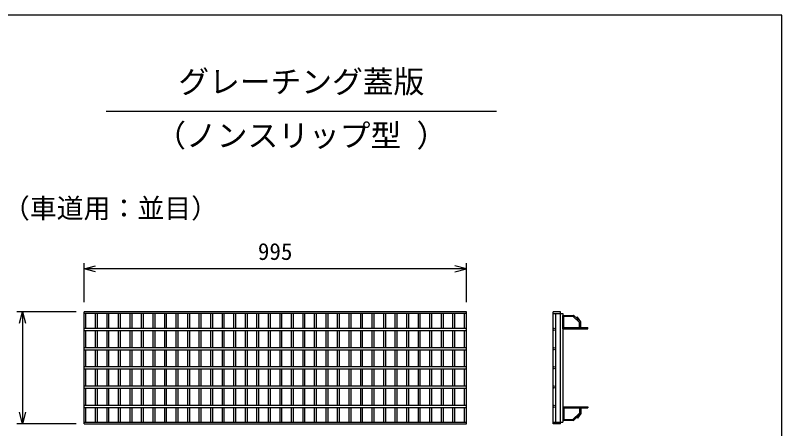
# Model space of a CAD drawing. Units: millimetres, scale not verified. Extents: x -16800 to 16800, y -5940 to 5940.
# Drawn here: x -3448 to -1454, y 2631 to 3708 of the extents above; entities that cross this region are included whole.
import ezdxf
from ezdxf.enums import TextEntityAlignment as Align

# ---------------------------------------------------------------- set-up
doc = ezdxf.new("R2010")
doc.units = ezdxf.units.MM
doc.header["$LTSCALE"] = 20
doc.linetypes.add('DOTTED', pattern=[1.75, 0.25, -1.5])
for name, color, linetype, lineweight in [('0-0_DIM', 7, 'Continuous', 25), ('0-2_HATCH', 6, 'Continuous', 25), ('0-6_TXT', 7, 'Continuous', 25)]:
    doc.layers.add(name, color=color, linetype=linetype, lineweight=lineweight)
doc.styles.add('ＭＳ ゴシック', font='')
doc.styles.get('ＭＳ ゴシック').set_extended_font_data('MS Gothic')

msp = doc.modelspace()

# ---------------------------------------------------------------- linework, layer by layer
at = {"layer": '0-0_DIM'}
for p, q in [((-3269.54, 2961.14), (-3269.54, 3062.73)), ((-2274.54, 2961.14), (-2274.54, 3062.73)), ((-2274.54, 3047.73), (-3269.54, 3047.73)), ((-3289.54, 2935.92), (-3444.54, 2935.92)), ((-3429.54, 2935.92), (-3429.54, 2643.92)), ((-3289.54, 2643.92), (-3444.54, 2643.92))]:
    msp.add_line(p, q, dxfattribs=at)
for points in [[(-3239.54, 3039.69), (-3269.54, 3047.73), (-3239.54, 3055.77)], [(-2304.54, 3039.69), (-2274.54, 3047.73), (-2304.54, 3055.77)], [(-3437.58, 2905.92), (-3429.54, 2935.92), (-3421.5, 2905.92)], [(-3421.5, 2673.92), (-3429.54, 2643.92), (-3437.58, 2673.92)]]:
    msp.add_lwpolyline(points, dxfattribs=at)
at = {"layer": '0-2_HATCH'}
for p, q in [((-2274.54, 2935.92), (-3269.54, 2935.92)), ((-3269.54, 2643.92), (-3269.54, 2935.92)), ((-2274.54, 2931.42), (-3269.54, 2931.42)), ((-3264.54, 2892.92), (-3264.54, 2931.42)), ((-3239.54, 2892.92), (-3239.54, 2931.42)), ((-3234.54, 2892.92), (-3234.54, 2931.42)), ((-3209.54, 2892.92), (-3209.54, 2931.42)), ((-3204.54, 2892.92), (-3204.54, 2931.42)), ((-3179.54, 2892.92), (-3179.54, 2931.42)), ((-3174.54, 2892.92), (-3174.54, 2931.42)), ((-3149.54, 2892.92), (-3149.54, 2931.42)), ((-3144.54, 2892.92), (-3144.54, 2931.42)), ((-3119.54, 2892.92), (-3119.54, 2931.42)), ((-3114.54, 2892.92), (-3114.54, 2931.42)), ((-3089.54, 2892.92), (-3089.54, 2931.42)), ((-3084.54, 2892.92), (-3084.54, 2931.42)), ((-3059.54, 2892.92), (-3059.54, 2931.42)), ((-3054.54, 2892.92), (-3054.54, 2931.42)), ((-3029.54, 2892.92), (-3029.54, 2931.42)), ((-3024.54, 2892.92), (-3024.54, 2931.42)), ((-2999.54, 2892.92), (-2999.54, 2931.42)), ((-2994.54, 2892.92), (-2994.54, 2931.42)), ((-2969.54, 2892.92), (-2969.54, 2931.42)), ((-2964.54, 2892.92), (-2964.54, 2931.42)), ((-2939.54, 2892.92), (-2939.54, 2931.42)), ((-2934.54, 2892.92), (-2934.54, 2931.42)), ((-2909.54, 2892.92), (-2909.54, 2931.42)), ((-2904.54, 2892.92), (-2904.54, 2931.42)), ((-2879.54, 2892.92), (-2879.54, 2931.42)), ((-2874.54, 2892.92), (-2874.54, 2931.42)), ((-2849.54, 2892.92), (-2849.54, 2931.42)), ((-2844.54, 2892.92), (-2844.54, 2931.42)), ((-2819.54, 2892.92), (-2819.54, 2931.42)), ((-2814.54, 2892.92), (-2814.54, 2931.42)), ((-2789.54, 2892.92), (-2789.54, 2931.42)), ((-2784.54, 2892.92), (-2784.54, 2931.42)), ((-2759.54, 2892.92), (-2759.54, 2931.42)), ((-2754.54, 2892.92), (-2754.54, 2931.42)), ((-2729.54, 2892.92), (-2729.54, 2931.42)), ((-2724.54, 2892.92), (-2724.54, 2931.42)), ((-2699.54, 2892.92), (-2699.54, 2931.42)), ((-2694.54, 2892.92), (-2694.54, 2931.42)), ((-2669.54, 2892.92), (-2669.54, 2931.42)), ((-2664.54, 2892.92), (-2664.54, 2931.42)), ((-2639.54, 2892.92), (-2639.54, 2931.42)), ((-2634.54, 2892.92), (-2634.54, 2931.42)), ((-2609.54, 2892.92), (-2609.54, 2931.42)), ((-2604.54, 2892.92), (-2604.54, 2931.42)), ((-2579.54, 2892.92), (-2579.54, 2931.42)), ((-2574.54, 2892.92), (-2574.54, 2931.42)), ((-2549.54, 2892.92), (-2549.54, 2931.42)), ((-2544.54, 2892.92), (-2544.54, 2931.42)), ((-2519.54, 2892.92), (-2519.54, 2931.42)), ((-2514.54, 2892.92), (-2514.54, 2931.42)), ((-2489.54, 2892.92), (-2489.54, 2931.42)), ((-2484.54, 2892.92), (-2484.54, 2931.42)), ((-2459.54, 2892.92), (-2459.54, 2931.42)), ((-2454.54, 2892.92), (-2454.54, 2931.42)), ((-2429.54, 2892.92), (-2429.54, 2931.42)), ((-2424.54, 2892.92), (-2424.54, 2931.42)), ((-2399.54, 2892.92), (-2399.54, 2931.42)), ((-2394.54, 2892.92), (-2394.54, 2931.42)), ((-2369.54, 2892.92), (-2369.54, 2931.42)), ((-2364.54, 2892.92), (-2364.54, 2931.42)), ((-2339.54, 2892.92), (-2339.54, 2931.42)), ((-2334.54, 2892.92), (-2334.54, 2931.42)), ((-2309.54, 2892.92), (-2309.54, 2931.42)), ((-2304.54, 2892.92), (-2304.54, 2931.42)), ((-2279.54, 2892.92), (-2279.54, 2931.42)), ((-2274.54, 2643.92), (-2274.54, 2935.92)), ((-2048.88, 2643.92), (-2048.88, 2935.92)), ((-2029.88, 2935.92), (-2048.88, 2935.92)), ((-2048.88, 2931.42), (-2023.88, 2931.42)), ((-2042.88, 2931.42), (-2042.88, 2648.42)), ((-2029.88, 2643.92), (-2029.88, 2935.92)), ((-2023.88, 2931.42), (-2023.88, 2648.42)), ((-2023.88, 2926.46), (-1996.12, 2927.42)), ((-2023.88, 2891.42), (-2023.88, 2926.46)), ((-2020.68, 2923.37), (-1997.38, 2924.22)), ((-2020.68, 2894.62), (-2020.68, 2923.37)), ((-1997.38, 2924.22), (-1979.9, 2907.85)), ((-1996.12, 2927.42), (-1976.7, 2909.24)), ((-1976.7, 2909.24), (-1985.27, 2921.55)), ((-3269.54, 2892.92), (-2274.54, 2892.92)), ((-2020.68, 2894.62), (-1958.88, 2894.62)), ((-1979.9, 2894.62), (-1979.9, 2907.85)), ((-1976.7, 2894.62), (-1976.7, 2909.24)), ((-1958.88, 2891.42), (-1958.88, 2894.62)), ((-3269.54, 2886.92), (-2274.54, 2886.92)), ((-3264.54, 2842.92), (-3264.54, 2886.92)), ((-3239.54, 2842.92), (-3239.54, 2886.92)), ((-3234.54, 2842.92), (-3234.54, 2886.92)), ((-3209.54, 2842.92), (-3209.54, 2886.92)), ((-3204.54, 2842.92), (-3204.54, 2886.92)), ((-3179.54, 2842.92), (-3179.54, 2886.92)), ((-3174.54, 2842.92), (-3174.54, 2886.92)), ((-3149.54, 2842.92), (-3149.54, 2886.92)), ((-3144.54, 2842.92), (-3144.54, 2886.92)), ((-3119.54, 2842.92), (-3119.54, 2886.92)), ((-3114.54, 2842.92), (-3114.54, 2886.92)), ((-3089.54, 2842.92), (-3089.54, 2886.92)), ((-3084.54, 2842.92), (-3084.54, 2886.92)), ((-3059.54, 2842.92), (-3059.54, 2886.92)), ((-3054.54, 2842.92), (-3054.54, 2886.92)), ((-3029.54, 2842.92), (-3029.54, 2886.92)), ((-3024.54, 2842.92), (-3024.54, 2886.92)), ((-2999.54, 2842.92), (-2999.54, 2886.92)), ((-2994.54, 2842.92), (-2994.54, 2886.92)), ((-2969.54, 2842.92), (-2969.54, 2886.92)), ((-2964.54, 2842.92), (-2964.54, 2886.92)), ((-2939.54, 2842.92), (-2939.54, 2886.92)), ((-2934.54, 2842.92), (-2934.54, 2886.92)), ((-2909.54, 2842.92), (-2909.54, 2886.92)), ((-2904.54, 2842.92), (-2904.54, 2886.92)), ((-2879.54, 2842.92), (-2879.54, 2886.92)), ((-2874.54, 2842.92), (-2874.54, 2886.92)), ((-2849.54, 2842.92), (-2849.54, 2886.92)), ((-2844.54, 2842.92), (-2844.54, 2886.92)), ((-2819.54, 2842.92), (-2819.54, 2886.92)), ((-2814.54, 2842.92), (-2814.54, 2886.92)), ((-2789.54, 2842.92), (-2789.54, 2886.92)), ((-2784.54, 2842.92), (-2784.54, 2886.92)), ((-2759.54, 2842.92), (-2759.54, 2886.92)), ((-2754.54, 2842.92), (-2754.54, 2886.92)), ((-2729.54, 2842.92), (-2729.54, 2886.92)), ((-2724.54, 2842.92), (-2724.54, 2886.92)), ((-2699.54, 2842.92), (-2699.54, 2886.92)), ((-2694.54, 2842.92), (-2694.54, 2886.92)), ((-2669.54, 2842.92), (-2669.54, 2886.92)), ((-2664.54, 2842.92), (-2664.54, 2886.92)), ((-2639.54, 2842.92), (-2639.54, 2886.92)), ((-2634.54, 2842.92), (-2634.54, 2886.92)), ((-2609.54, 2842.92), (-2609.54, 2886.92)), ((-2604.54, 2842.92), (-2604.54, 2886.92)), ((-2579.54, 2842.92), (-2579.54, 2886.92)), ((-2574.54, 2842.92), (-2574.54, 2886.92)), ((-2549.54, 2842.92), (-2549.54, 2886.92)), ((-2544.54, 2842.92), (-2544.54, 2886.92)), ((-2519.54, 2842.92), (-2519.54, 2886.92)), ((-2514.54, 2842.92), (-2514.54, 2886.92)), ((-2489.54, 2842.92), (-2489.54, 2886.92)), ((-2484.54, 2842.92), (-2484.54, 2886.92)), ((-2459.54, 2842.92), (-2459.54, 2886.92)), ((-2454.54, 2842.92), (-2454.54, 2886.92)), ((-2429.54, 2842.92), (-2429.54, 2886.92)), ((-2424.54, 2842.92), (-2424.54, 2886.92)), ((-2399.54, 2842.92), (-2399.54, 2886.92)), ((-2394.54, 2842.92), (-2394.54, 2886.92)), ((-2369.54, 2842.92), (-2369.54, 2886.92)), ((-2364.54, 2842.92), (-2364.54, 2886.92)), ((-2339.54, 2842.92), (-2339.54, 2886.92)), ((-2334.54, 2842.92), (-2334.54, 2886.92)), ((-2309.54, 2842.92), (-2309.54, 2886.92)), ((-2304.54, 2842.92), (-2304.54, 2886.92)), ((-2279.54, 2842.92), (-2279.54, 2886.92)), ((-2023.88, 2891.42), (-1958.88, 2891.42)), ((-3269.54, 2842.92), (-2274.54, 2842.92)), ((-3269.54, 2836.92), (-2274.54, 2836.92)), ((-3264.54, 2792.92), (-3264.54, 2836.92)), ((-3239.54, 2792.92), (-3239.54, 2836.92)), ((-3234.54, 2792.92), (-3234.54, 2836.92)), ((-3209.54, 2792.92), (-3209.54, 2836.92)), ((-3204.54, 2792.92), (-3204.54, 2836.92)), ((-3179.54, 2792.92), (-3179.54, 2836.92)), ((-3174.54, 2792.92), (-3174.54, 2836.92)), ((-3149.54, 2792.92), (-3149.54, 2836.92)), ((-3144.54, 2792.92), (-3144.54, 2836.92)), ((-3119.54, 2792.92), (-3119.54, 2836.92)), ((-3114.54, 2792.92), (-3114.54, 2836.92)), ((-3089.54, 2792.92), (-3089.54, 2836.92)), ((-3084.54, 2792.92), (-3084.54, 2836.92)), ((-3059.54, 2792.92), (-3059.54, 2836.92)), ((-3054.54, 2792.92), (-3054.54, 2836.92)), ((-3029.54, 2792.92), (-3029.54, 2836.92)), ((-3024.54, 2792.92), (-3024.54, 2836.92)), ((-2999.54, 2792.92), (-2999.54, 2836.92)), ((-2994.54, 2792.92), (-2994.54, 2836.92)), ((-2969.54, 2792.92), (-2969.54, 2836.92)), ((-2964.54, 2792.92), (-2964.54, 2836.92)), ((-2939.54, 2792.92), (-2939.54, 2836.92)), ((-2934.54, 2792.92), (-2934.54, 2836.92)), ((-2909.54, 2792.92), (-2909.54, 2836.92)), ((-2904.54, 2792.92), (-2904.54, 2836.92)), ((-2879.54, 2792.92), (-2879.54, 2836.92)), ((-2874.54, 2792.92), (-2874.54, 2836.92)), ((-2849.54, 2792.92), (-2849.54, 2836.92)), ((-2844.54, 2792.92), (-2844.54, 2836.92)), ((-2819.54, 2792.92), (-2819.54, 2836.92)), ((-2814.54, 2792.92), (-2814.54, 2836.92)), ((-2789.54, 2792.92), (-2789.54, 2836.92)), ((-2784.54, 2792.92), (-2784.54, 2836.92)), ((-2759.54, 2792.92), (-2759.54, 2836.92)), ((-2754.54, 2792.92), (-2754.54, 2836.92)), ((-2729.54, 2792.92), (-2729.54, 2836.92)), ((-2724.54, 2792.92), (-2724.54, 2836.92)), ((-2699.54, 2792.92), (-2699.54, 2836.92)), ((-2694.54, 2792.92), (-2694.54, 2836.92)), ((-2669.54, 2792.92), (-2669.54, 2836.92)), ((-2664.54, 2792.92), (-2664.54, 2836.92)), ((-2639.54, 2792.92), (-2639.54, 2836.92)), ((-2634.54, 2792.92), (-2634.54, 2836.92)), ((-2609.54, 2792.92), (-2609.54, 2836.92)), ((-2604.54, 2792.92), (-2604.54, 2836.92)), ((-2579.54, 2792.92), (-2579.54, 2836.92)), ((-2574.54, 2792.92), (-2574.54, 2836.92)), ((-2549.54, 2792.92), (-2549.54, 2836.92)), ((-2544.54, 2792.92), (-2544.54, 2836.92)), ((-2519.54, 2792.92), (-2519.54, 2836.92)), ((-2514.54, 2792.92), (-2514.54, 2836.92)), ((-2489.54, 2792.92), (-2489.54, 2836.92)), ((-2484.54, 2792.92), (-2484.54, 2836.92)), ((-2459.54, 2792.92), (-2459.54, 2836.92)), ((-2454.54, 2792.92), (-2454.54, 2836.92)), ((-2429.54, 2792.92), (-2429.54, 2836.92)), ((-2424.54, 2792.92), (-2424.54, 2836.92)), ((-2399.54, 2792.92), (-2399.54, 2836.92)), ((-2394.54, 2792.92), (-2394.54, 2836.92)), ((-2369.54, 2792.92), (-2369.54, 2836.92)), ((-2364.54, 2792.92), (-2364.54, 2836.92)), ((-2339.54, 2792.92), (-2339.54, 2836.92)), ((-2334.54, 2792.92), (-2334.54, 2836.92)), ((-2309.54, 2792.92), (-2309.54, 2836.92)), ((-2304.54, 2792.92), (-2304.54, 2836.92)), ((-2279.54, 2792.92), (-2279.54, 2836.92)), ((-3269.54, 2792.92), (-2274.54, 2792.92)), ((-3269.54, 2786.92), (-2274.54, 2786.92)), ((-3264.54, 2742.92), (-3264.54, 2786.92)), ((-3239.54, 2742.92), (-3239.54, 2786.92)), ((-3234.54, 2742.92), (-3234.54, 2786.92)), ((-3209.54, 2742.92), (-3209.54, 2786.92)), ((-3204.54, 2742.92), (-3204.54, 2786.92)), ((-3179.54, 2742.92), (-3179.54, 2786.92)), ((-3174.54, 2742.92), (-3174.54, 2786.92)), ((-3149.54, 2742.92), (-3149.54, 2786.92)), ((-3144.54, 2742.92), (-3144.54, 2786.92)), ((-3119.54, 2742.92), (-3119.54, 2786.92)), ((-3114.54, 2742.92), (-3114.54, 2786.92)), ((-3089.54, 2742.92), (-3089.54, 2786.92)), ((-3084.54, 2742.92), (-3084.54, 2786.92)), ((-3059.54, 2742.92), (-3059.54, 2786.92)), ((-3054.54, 2742.92), (-3054.54, 2786.92)), ((-3029.54, 2742.92), (-3029.54, 2786.92)), ((-3024.54, 2742.92), (-3024.54, 2786.92)), ((-2999.54, 2742.92), (-2999.54, 2786.92)), ((-2994.54, 2742.92), (-2994.54, 2786.92)), ((-2969.54, 2742.92), (-2969.54, 2786.92)), ((-2964.54, 2742.92), (-2964.54, 2786.92)), ((-2939.54, 2742.92), (-2939.54, 2786.92)), ((-2934.54, 2742.92), (-2934.54, 2786.92)), ((-2909.54, 2742.92), (-2909.54, 2786.92)), ((-2904.54, 2742.92), (-2904.54, 2786.92)), ((-2879.54, 2742.92), (-2879.54, 2786.92)), ((-2874.54, 2742.92), (-2874.54, 2786.92)), ((-2849.54, 2742.92), (-2849.54, 2786.92)), ((-2844.54, 2742.92), (-2844.54, 2786.92)), ((-2819.54, 2742.92), (-2819.54, 2786.92)), ((-2814.54, 2742.92), (-2814.54, 2786.92)), ((-2789.54, 2742.92), (-2789.54, 2786.92)), ((-2784.54, 2742.92), (-2784.54, 2786.92)), ((-2759.54, 2742.92), (-2759.54, 2786.92)), ((-2754.54, 2742.92), (-2754.54, 2786.92)), ((-2729.54, 2742.92), (-2729.54, 2786.92)), ((-2724.54, 2742.92), (-2724.54, 2786.92)), ((-2699.54, 2742.92), (-2699.54, 2786.92)), ((-2694.54, 2742.92), (-2694.54, 2786.92)), ((-2669.54, 2742.92), (-2669.54, 2786.92)), ((-2664.54, 2742.92), (-2664.54, 2786.92)), ((-2639.54, 2742.92), (-2639.54, 2786.92)), ((-2634.54, 2742.92), (-2634.54, 2786.92)), ((-2609.54, 2742.92), (-2609.54, 2786.92)), ((-2604.54, 2742.92), (-2604.54, 2786.92)), ((-2579.54, 2742.92), (-2579.54, 2786.92)), ((-2574.54, 2742.92), (-2574.54, 2786.92)), ((-2549.54, 2742.92), (-2549.54, 2786.92)), ((-2544.54, 2742.92), (-2544.54, 2786.92)), ((-2519.54, 2742.92), (-2519.54, 2786.92)), ((-2514.54, 2742.92), (-2514.54, 2786.92)), ((-2489.54, 2742.92), (-2489.54, 2786.92)), ((-2484.54, 2742.92), (-2484.54, 2786.92)), ((-2459.54, 2742.92), (-2459.54, 2786.92)), ((-2454.54, 2742.92), (-2454.54, 2786.92)), ((-2429.54, 2742.92), (-2429.54, 2786.92)), ((-2424.54, 2742.92), (-2424.54, 2786.92)), ((-2399.54, 2742.92), (-2399.54, 2786.92)), ((-2394.54, 2742.92), (-2394.54, 2786.92)), ((-2369.54, 2742.92), (-2369.54, 2786.92)), ((-2364.54, 2742.92), (-2364.54, 2786.92)), ((-2339.54, 2742.92), (-2339.54, 2786.92)), ((-2334.54, 2742.92), (-2334.54, 2786.92)), ((-2309.54, 2742.92), (-2309.54, 2786.92)), ((-2304.54, 2742.92), (-2304.54, 2786.92)), ((-2279.54, 2742.92), (-2279.54, 2786.92)), ((-3269.54, 2742.92), (-2274.54, 2742.92)), ((-3269.54, 2736.92), (-2274.54, 2736.92)), ((-3264.54, 2692.92), (-3264.54, 2736.92)), ((-3239.54, 2692.92), (-3239.54, 2736.92)), ((-3234.54, 2692.92), (-3234.54, 2736.92)), ((-3209.54, 2692.92), (-3209.54, 2736.92)), ((-3204.54, 2692.92), (-3204.54, 2736.92)), ((-3179.54, 2692.92), (-3179.54, 2736.92)), ((-3174.54, 2692.92), (-3174.54, 2736.92)), ((-3149.54, 2692.92), (-3149.54, 2736.92)), ((-3144.54, 2692.92), (-3144.54, 2736.92)), ((-3119.54, 2692.92), (-3119.54, 2736.92)), ((-3114.54, 2692.92), (-3114.54, 2736.92)), ((-3089.54, 2692.92), (-3089.54, 2736.92)), ((-3084.54, 2692.92), (-3084.54, 2736.92)), ((-3059.54, 2692.92), (-3059.54, 2736.92)), ((-3054.54, 2692.92), (-3054.54, 2736.92)), ((-3029.54, 2692.92), (-3029.54, 2736.92)), ((-3024.54, 2692.92), (-3024.54, 2736.92)), ((-2999.54, 2692.92), (-2999.54, 2736.92)), ((-2994.54, 2692.92), (-2994.54, 2736.92)), ((-2969.54, 2692.92), (-2969.54, 2736.92)), ((-2964.54, 2692.92), (-2964.54, 2736.92)), ((-2939.54, 2692.92), (-2939.54, 2736.92)), ((-2934.54, 2692.92), (-2934.54, 2736.92)), ((-2909.54, 2692.92), (-2909.54, 2736.92)), ((-2904.54, 2692.92), (-2904.54, 2736.92)), ((-2879.54, 2692.92), (-2879.54, 2736.92)), ((-2874.54, 2692.92), (-2874.54, 2736.92)), ((-2849.54, 2692.92), (-2849.54, 2736.92)), ((-2844.54, 2692.92), (-2844.54, 2736.92)), ((-2819.54, 2692.92), (-2819.54, 2736.92)), ((-2814.54, 2692.92), (-2814.54, 2736.92)), ((-2789.54, 2692.92), (-2789.54, 2736.92)), ((-2784.54, 2692.92), (-2784.54, 2736.92)), ((-2759.54, 2692.92), (-2759.54, 2736.92)), ((-2754.54, 2692.92), (-2754.54, 2736.92)), ((-2729.54, 2692.92), (-2729.54, 2736.92)), ((-2724.54, 2692.92), (-2724.54, 2736.92)), ((-2699.54, 2692.92), (-2699.54, 2736.92)), ((-2694.54, 2692.92), (-2694.54, 2736.92)), ((-2669.54, 2692.92), (-2669.54, 2736.92)), ((-2664.54, 2692.92), (-2664.54, 2736.92)), ((-2639.54, 2692.92), (-2639.54, 2736.92)), ((-2634.54, 2692.92), (-2634.54, 2736.92)), ((-2609.54, 2692.92), (-2609.54, 2736.92)), ((-2604.54, 2692.92), (-2604.54, 2736.92)), ((-2579.54, 2692.92), (-2579.54, 2736.92)), ((-2574.54, 2692.92), (-2574.54, 2736.92)), ((-2549.54, 2692.92), (-2549.54, 2736.92)), ((-2544.54, 2692.92), (-2544.54, 2736.92)), ((-2519.54, 2692.92), (-2519.54, 2736.92)), ((-2514.54, 2692.92), (-2514.54, 2736.92)), ((-2489.54, 2692.92), (-2489.54, 2736.92)), ((-2484.54, 2692.92), (-2484.54, 2736.92)), ((-2459.54, 2692.92), (-2459.54, 2736.92)), ((-2454.54, 2692.92), (-2454.54, 2736.92)), ((-2429.54, 2692.92), (-2429.54, 2736.92)), ((-2424.54, 2692.92), (-2424.54, 2736.92)), ((-2399.54, 2692.92), (-2399.54, 2736.92)), ((-2394.54, 2692.92), (-2394.54, 2736.92)), ((-2369.54, 2692.92), (-2369.54, 2736.92)), ((-2364.54, 2692.92), (-2364.54, 2736.92)), ((-2339.54, 2692.92), (-2339.54, 2736.92)), ((-2334.54, 2692.92), (-2334.54, 2736.92)), ((-2309.54, 2692.92), (-2309.54, 2736.92)), ((-2304.54, 2692.92), (-2304.54, 2736.92)), ((-2279.54, 2692.92), (-2279.54, 2736.92)), ((-3269.54, 2692.92), (-2274.54, 2692.92)), ((-3269.54, 2686.92), (-2274.54, 2686.92)), ((-3264.54, 2648.42), (-3264.54, 2686.92)), ((-3239.54, 2648.42), (-3239.54, 2686.92)), ((-3234.54, 2648.42), (-3234.54, 2686.92)), ((-3209.54, 2648.42), (-3209.54, 2686.92)), ((-3204.54, 2648.42), (-3204.54, 2686.92)), ((-3179.54, 2648.42), (-3179.54, 2686.92)), ((-3174.54, 2648.42), (-3174.54, 2686.92)), ((-3149.54, 2648.42), (-3149.54, 2686.92)), ((-3144.54, 2648.42), (-3144.54, 2686.92)), ((-3119.54, 2648.42), (-3119.54, 2686.92)), ((-3114.54, 2648.42), (-3114.54, 2686.92)), ((-3089.54, 2648.42), (-3089.54, 2686.92)), ((-3084.54, 2648.42), (-3084.54, 2686.92)), ((-3059.54, 2648.42), (-3059.54, 2686.92)), ((-3054.54, 2648.42), (-3054.54, 2686.92)), ((-3029.54, 2648.42), (-3029.54, 2686.92)), ((-3024.54, 2648.42), (-3024.54, 2686.92)), ((-2999.54, 2648.42), (-2999.54, 2686.92)), ((-2994.54, 2648.42), (-2994.54, 2686.92)), ((-2969.54, 2648.42), (-2969.54, 2686.92)), ((-2964.54, 2648.42), (-2964.54, 2686.92)), ((-2939.54, 2648.42), (-2939.54, 2686.92)), ((-2934.54, 2648.42), (-2934.54, 2686.92)), ((-2909.54, 2648.42), (-2909.54, 2686.92)), ((-2904.54, 2648.42), (-2904.54, 2686.92)), ((-2879.54, 2648.42), (-2879.54, 2686.92)), ((-2874.54, 2648.42), (-2874.54, 2686.92)), ((-2849.54, 2648.42), (-2849.54, 2686.92)), ((-2844.54, 2648.42), (-2844.54, 2686.92)), ((-2819.54, 2648.42), (-2819.54, 2686.92)), ((-2814.54, 2648.42), (-2814.54, 2686.92)), ((-2789.54, 2648.42), (-2789.54, 2686.92)), ((-2784.54, 2648.42), (-2784.54, 2686.92)), ((-2759.54, 2648.42), (-2759.54, 2686.92)), ((-2754.54, 2648.42), (-2754.54, 2686.92)), ((-2729.54, 2648.42), (-2729.54, 2686.92)), ((-2724.54, 2648.42), (-2724.54, 2686.92)), ((-2699.54, 2648.42), (-2699.54, 2686.92)), ((-2694.54, 2648.42), (-2694.54, 2686.92)), ((-2669.54, 2648.42), (-2669.54, 2686.92)), ((-2664.54, 2648.42), (-2664.54, 2686.92)), ((-2639.54, 2648.42), (-2639.54, 2686.92)), ((-2634.54, 2648.42), (-2634.54, 2686.92)), ((-2609.54, 2648.42), (-2609.54, 2686.92)), ((-2604.54, 2648.42), (-2604.54, 2686.92)), ((-2579.54, 2648.42), (-2579.54, 2686.92)), ((-2574.54, 2648.42), (-2574.54, 2686.92)), ((-2549.54, 2648.42), (-2549.54, 2686.92)), ((-2544.54, 2648.42), (-2544.54, 2686.92)), ((-2519.54, 2648.42), (-2519.54, 2686.92)), ((-2514.54, 2648.42), (-2514.54, 2686.92)), ((-2489.54, 2648.42), (-2489.54, 2686.92)), ((-2484.54, 2648.42), (-2484.54, 2686.92)), ((-2459.54, 2648.42), (-2459.54, 2686.92)), ((-2454.54, 2648.42), (-2454.54, 2686.92)), ((-2429.54, 2648.42), (-2429.54, 2686.92)), ((-2424.54, 2648.42), (-2424.54, 2686.92)), ((-2399.54, 2648.42), (-2399.54, 2686.92)), ((-2394.54, 2648.42), (-2394.54, 2686.92)), ((-2369.54, 2648.42), (-2369.54, 2686.92)), ((-2364.54, 2648.42), (-2364.54, 2686.92)), ((-2339.54, 2648.42), (-2339.54, 2686.92)), ((-2334.54, 2648.42), (-2334.54, 2686.92)), ((-2309.54, 2648.42), (-2309.54, 2686.92)), ((-2304.54, 2648.42), (-2304.54, 2686.92)), ((-2279.54, 2648.42), (-2279.54, 2686.92)), ((-2023.88, 2688.42), (-2023.88, 2653.38)), ((-2023.88, 2688.42), (-1958.88, 2688.42)), ((-2020.68, 2685.22), (-2020.68, 2656.47)), ((-2020.68, 2685.22), (-1958.88, 2685.22)), ((-1979.9, 2685.22), (-1979.9, 2671.99)), ((-1976.7, 2685.22), (-1976.7, 2670.6)), ((-1958.88, 2688.42), (-1958.88, 2685.22)), ((-2023.88, 2653.38), (-1996.12, 2652.42)), ((-2020.68, 2656.47), (-1997.38, 2655.62)), ((-1997.38, 2655.62), (-1979.9, 2671.99)), ((-1996.12, 2652.42), (-1976.7, 2670.6)), ((-1976.7, 2670.6), (-1985.27, 2658.29)), ((-3269.54, 2648.42), (-2274.54, 2648.42)), ((-3269.54, 2643.92), (-2274.54, 2643.92)), ((-2048.88, 2648.42), (-2023.88, 2648.42)), ((-2029.88, 2643.92), (-2048.88, 2643.92))]:
    msp.add_line(p, q, dxfattribs=at)
at = {"layer": '0-2_HATCH', "linetype": 'DOTTED'}
for p, q in [((-1985.27, 2921.55), (-1987.9, 2919.72)), ((-1985.27, 2658.29), (-1987.9, 2660.12))]:
    msp.add_line(p, q, dxfattribs=at)
at = {"layer": '0-2_HATCH'}
for centre in [(-2045.88, 2889.92), (-2045.88, 2839.92), (-2045.88, 2789.92), (-2045.88, 2739.92), (-2045.88, 2689.92)]:
    msp.add_circle(centre, 3, dxfattribs=at)
at = {"layer": '0-6_TXT'}
msp.add_line((-3211.92, 3458.14), (-2196.33, 3458.14), dxfattribs=at)
msp.add_lwpolyline([(-3954.13, 1508.14), (-1454.13, 1508.14), (-1454.13, 3708.14), (-3954.13, 3708.14)], close=True, dxfattribs=at)

# ---------------------------------------------------------------- texts
at = {"layer": '0-0_DIM', "style": 'ＭＳ ゴシック'}
for s, height, p in [('（車道用：並目）', 51.32, (-3480.68, 3164.51)), ('995', 43.99, (-2817.04, 3057.73))]:
    msp.add_text(s, height=height, dxfattribs=at).set_placement(p, align=Align.BOTTOM_LEFT)
at = {"layer": '0-6_TXT', "style": 'ＭＳ ゴシック'}
for s, p in [('グレーチング蓋版', (-3024.13, 3488.14)), ('（ノンスリップ型 ）', (-3084.13, 3348.14))]:
    msp.add_text(s, height=58.65, dxfattribs=at).set_placement(p, align=Align.BOTTOM_LEFT)

doc.saveas('drawing.dxf')
